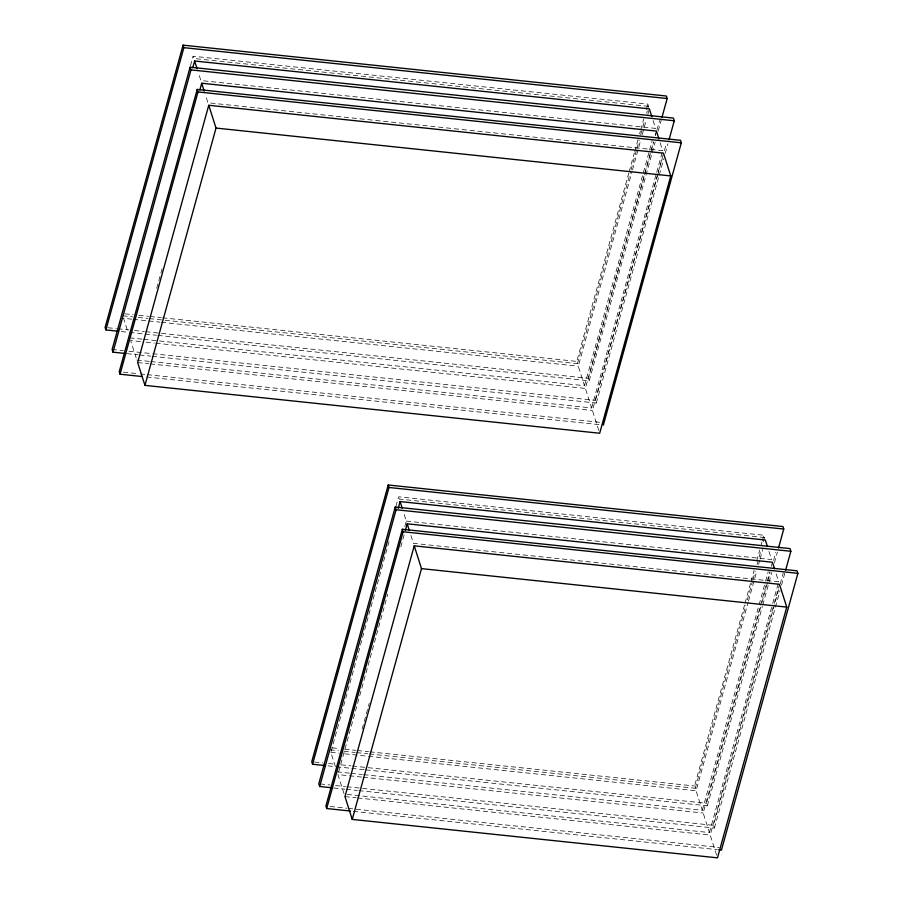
<?xml version="1.0" encoding="UTF-8"?>
<svg xmlns="http://www.w3.org/2000/svg" width="903" height="903" viewBox="0 0 903 903"><rect width="100%" height="100%" fill="white"/><g stroke="black" fill="none" stroke-linecap="round" stroke-linejoin="round"><path stroke-width="0.68" stroke-dasharray="4.51 3.39" d="M190.477 65.705L193.095 56.234L647.823 104.105L648.546 106.362L646.683 113.135M156.704 288.305L162.687 266.645M395.954 506.29L398.573 496.797L763.825 535.242L764.548 537.511L762.674 544.295M335.408 766.658L330.837 752.323L389.611 539.52M404.826 526.517L406.327 521.099L403.415 511.978M338.681 771.862L387.726 594.287M400.83 546.846L404.567 533.289M362.137 729.048L369.248 703.29M149.334 318.601L577.48 363.672L576.757 361.403L628.748 173.162M629.12 171.818L634.357 152.855M634.741 151.501L638.105 139.31M639.595 133.892L640.351 131.183M640.724 129.829L643.715 118.993M646.334 109.523L647.823 104.105M577.48 363.672L630.599 171.367M630.971 170.012L636.581 149.706M636.954 148.352L639.2 140.225M640.701 134.807L644.81 119.907M143.769 339.314L584.512 385.716L578.281 366.178L632.145 171.164M632.518 169.809L640.746 140.01M642.247 134.592L646.356 119.704M647.857 114.286L648.975 110.222M584.512 385.716L649.223 151.422M649.596 150.079L652.214 140.597M150.869 361.561L591.612 407.953L585.381 388.414L650.837 151.422M651.21 150.067L653.456 141.94M655.33 135.168L656.447 131.104M157.743 335.374L589.207 380.795L588.406 378.301L653.625 142.166M655.499 135.382L656.628 131.307M657 129.953L659.63 120.46M589.207 380.795L651.808 154.165M652.18 152.81L655.172 141.952M658.174 131.093L661.177 120.246M591.612 407.953L656.323 173.669M656.695 172.315L662.305 151.997M598.836 430.562L592.413 410.459L657.869 173.466M658.242 172.112L663.479 153.149M152.235 356.29L596.307 403.043L595.438 400.334L657.294 176.424M657.666 175.069L662.531 157.427M664.405 150.632L666.279 143.848M596.307 403.043L658.897 176.412M659.28 175.058L663.773 158.77M665.274 153.341L667.893 143.837M369.214 753.949L695.287 788.274L694.565 786.005L744.727 604.378M745.099 603.023L750.72 582.683M751.093 581.329L754.084 570.493M756.714 561L759.705 550.153M761.206 544.735L761.951 542.026M762.324 540.671L763.825 535.242M695.287 788.274L745.822 605.281M747.323 599.863L752.56 580.889M752.944 579.534L755.19 571.396M757.053 564.623L761.173 549.713M363.661 774.661L702.32 810.318L696.078 790.78L748.124 602.369M748.497 601.014L756.737 571.193M758.599 564.409L759.728 560.345M760.1 558.991L762.719 549.498M702.32 810.318L765.213 582.593M765.586 581.239L768.205 571.746M361.719 777.077L337.925 774.571L344.167 794.109L709.419 832.555L703.177 813.016L766.828 582.582M767.2 581.227L769.819 571.746M771.32 566.316L772.437 562.253M365.749 769.853L707.32 805.803L706.518 803.309L761.601 603.87M761.974 602.515L767.595 582.164M767.968 580.81L770.225 572.671M773.589 560.458L775.835 552.32M707.32 805.803L762.403 606.376M762.775 605.021L771.772 572.457M774.39 562.964L777.393 552.105M709.419 832.555L772.313 604.841M772.686 603.486L778.307 583.146M716.632 855.164L710.21 835.061L773.86 604.626M774.232 603.272L779.47 584.297M358.852 790.622L714.408 828.051L713.551 825.342L778.747 589.275M780.248 583.857L783.251 572.999M714.408 828.051L779.989 590.63M781.49 585.2L784.865 572.987M648.546 106.362L193.818 58.492L193.095 56.234M124.828 313.826L133.215 314.718M138.814 315.305L148.611 316.332M150.011 316.479L161.197 317.664M162.596 317.811L576.757 361.403M122.752 315.802L132.538 316.829M138.136 317.427L147.934 318.454M131.94 319.188L123.542 318.308L128.113 332.631M133.339 319.335L147.336 320.802M148.735 320.96L159.921 322.134M161.321 322.281L578.281 366.178M107.908 327.721L116.318 328.602M117.717 328.748L128.926 329.934M134.524 330.521L144.333 331.548M145.733 331.694L588.406 378.301M121.318 331.548L128.316 332.281M129.727 332.428L143.735 333.907M145.135 334.054L156.343 335.227M129.784 337.846L142.369 339.167M140.439 341.582L130.642 340.544L136.466 358.784M146.038 342.169L154.436 343.05M155.824 343.196L585.381 388.414M112.141 349.461L123.35 350.646M128.948 351.233L151.365 353.592M152.765 353.739L595.438 400.334M127.018 353.637L138.227 354.823M139.626 354.969L150.835 356.143M136.884 360.083L149.469 361.414M137.674 362.588L148.871 363.762M150.27 363.909L592.413 410.459M123.44 372.149L138.859 373.774M140.258 373.921L145.857 374.508M147.257 374.655L601.138 422.435M146.658 377.002L600.54 424.782M764.548 537.511L399.295 499.066L398.573 496.797M406.327 521.099L771.58 559.555L768.667 550.435M332.112 747.853L339.11 748.587M344.709 749.185L355.895 750.359M357.295 750.506L368.492 751.68M369.891 751.827L694.565 786.005M330.035 749.829L338.433 750.709M344.032 751.296L355.229 752.481M356.617 752.628L367.814 753.802M330.837 752.323L339.223 753.215M344.822 753.802L696.078 790.78M314.56 762.042L322.958 762.933M328.557 763.52L335.555 764.254M341.165 764.841L350.962 765.879M352.362 766.026L706.518 803.309M327.958 765.868L334.957 766.613M336.356 766.76L350.353 768.227M351.752 768.374L364.349 769.706M337.067 771.862L349.664 773.194M351.064 773.34L362.261 774.514M363.119 777.223L703.177 813.016M320.193 783.939L329.99 784.967M335.589 785.554L345.397 786.592M346.797 786.739L713.551 825.342M333.659 787.969L344.856 789.143M346.255 789.29L357.453 790.475M344.969 796.604L356.154 797.789M357.554 797.936L710.21 835.061M330.092 806.469L346.887 808.241M348.287 808.388L719.251 847.443M353.287 811.334L717.253 849.644M653.095 120.584L655.589 128.407L200.85 80.536L198.355 72.714M660.183 142.832L662.678 150.643L207.95 102.773L205.455 94.962M776.185 573.981L778.679 581.792L413.427 543.346L410.515 534.226"/><path stroke-width="1.35" d="M661.922 117.525L667.17 98.529L666.369 96.023L183.072 45.15L105.109 327.428L105.911 329.922L118.519 331.254M105.911 329.922L183.873 47.656L183.072 45.15M669.021 139.773L674.27 120.776L673.401 118.067L190.104 67.194L112.141 349.461L113.01 352.17L125.619 353.491M113.01 352.17L190.973 69.892L190.104 67.194M192.745 67.77L194.619 60.998L649.347 108.868L651.842 116.679M603.339 425.087L681.302 142.809L680.501 140.304L197.204 89.431L119.241 371.709L120.043 374.203L142.448 376.562M120.043 374.203L198.005 91.937L197.204 89.431M199.845 90.007L201.708 83.234L656.447 131.104L658.942 138.927M208.751 105.279L137.674 362.588L144.954 385.378L599.682 433.248L670.76 175.938L663.479 153.149L208.751 105.279L216.02 128.068L144.954 385.378M778.51 548.031L783.759 529.045L782.957 526.539L388.211 484.99L311.761 761.748L312.562 764.254L325.159 765.575M312.562 764.254L389.001 487.485L388.211 484.99M785.61 570.278L790.859 551.281L789.99 548.584L395.243 507.023L318.793 783.793L319.662 786.49L332.259 787.822M319.662 786.49L396.101 509.732L395.243 507.023M398.223 508.344L400.097 501.56L765.338 540.017L767.426 546.529M718.653 849.791L721.452 850.084L797.891 573.326L797.089 570.82L402.343 529.271L325.893 806.029L326.694 808.535L350.488 811.041M326.694 808.535L403.133 531.765L402.343 529.271M405.323 530.58L407.197 523.808L772.437 562.253L774.526 568.766M414.229 545.841L344.969 796.604L352.238 819.405L717.49 857.85L786.75 607.087L779.47 584.297L414.229 545.841L421.498 568.63L352.238 819.405M183.873 47.656L667.17 98.529M190.973 69.892L674.27 120.776M198.005 91.937L681.302 142.809M216.02 128.068L670.76 175.938M389.001 487.485L783.759 529.045M396.101 509.732L790.859 551.281M403.133 531.765L797.891 573.326M421.498 568.63L786.75 607.087M400.097 501.56L402.174 508.073M407.197 523.808L409.273 530.321M194.619 60.998L197.114 68.809M201.708 83.234L204.202 91.056"/></g></svg>
